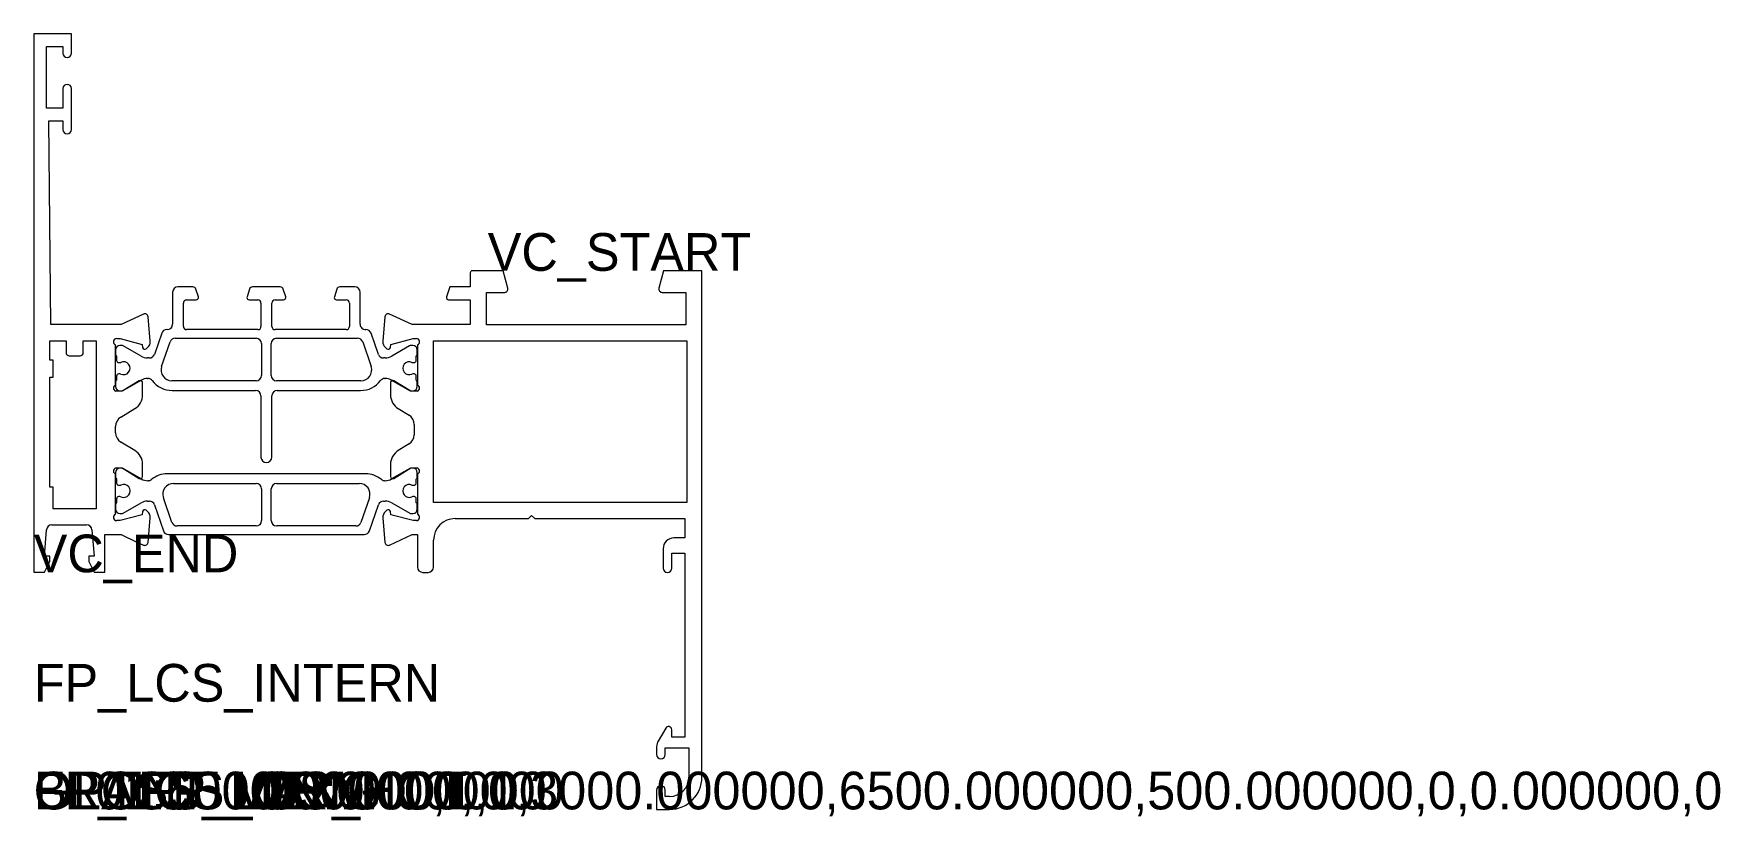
# Model space of a CAD drawing. Header units: metres. Extents: x 0 to 589, y -1 to 348.
# Drawn here: x 432.2 to 588.7, y 275.2 to 348.2 of the extents above.
import ezdxf

# ---------------------------------------------------------------- set-up
doc = ezdxf.new("R2010")
doc.units = ezdxf.units.M

msp = doc.modelspace()

# ---------------------------------------------------------------- linework, layer by layer
for p, q in [((435.687047, 348.214364), (432.187048, 348.214364)), ((432.187048, 348.214364), (432.187048, 298.214374)), ((435.687047, 346.414364), (435.687047, 348.214364)), ((433.387047, 341.314369), (433.387047, 347.014364)), ((433.387047, 347.014364), (434.887047, 347.014364)), ((434.887047, 347.014364), (434.887047, 346.414364)), ((434.887047, 343.114365), (434.887047, 341.314369)), ((435.687047, 339.314369), (435.687047, 343.114365)), ((434.887047, 341.314369), (433.387047, 341.314369)), ((433.787048, 321.214369), (433.587048, 340.114369)), ((433.587048, 340.114369), (434.887047, 340.114369)), ((434.887047, 340.114369), (434.887047, 339.314369)), ((472.686793, 326.002157), (472.686793, 324.714369)), ((475.741862, 326.202157), (472.886793, 326.202157)), ((476.17657, 324.579803), (475.741862, 326.202157)), ((490.63172, 326.202157), (490.197012, 324.579803)), ((494.186789, 326.202157), (490.63172, 326.202157)), ((494.186789, 279.202168), (494.186789, 326.202157)), ((445.074443, 324.214353), (445.074443, 321.241596)), ((446.953222, 324.714353), (445.574443, 324.714353)), ((447.46551, 323.77346), (447.239821, 324.503013)), ((452.209065, 324.503013), (451.983377, 323.77346)), ((455.053222, 324.714353), (452.495665, 324.714353)), ((455.56551, 323.77346), (455.339821, 324.503013)), ((460.309065, 324.503013), (460.083377, 323.77346)), ((461.974443, 324.714353), (460.595665, 324.714353)), ((462.474443, 321.241596), (462.474443, 324.214353)), ((470.786793, 324.714369), (470.495718, 323.773449)), ((472.686793, 324.714369), (470.786793, 324.714369)), ((474.186793, 321.202158), (474.186793, 324.202158)), ((474.186793, 324.202158), (475.886792, 324.202158)), ((490.486789, 324.202158), (492.686789, 324.202159)), ((492.686789, 324.202159), (492.686789, 321.202158)), ((446.074443, 321.041596), (446.074443, 323.214353)), ((446.374443, 323.514353), (447.274443, 323.514353)), ((447.474443, 323.714353), (447.46551, 323.77346)), ((451.983377, 323.77346), (451.974443, 323.714353)), ((452.174443, 323.514353), (452.974443, 323.514353)), ((453.274443, 323.214353), (453.274443, 321.041596)), ((454.274443, 321.041596), (454.274443, 323.214353)), ((454.574443, 323.514353), (455.374443, 323.514353)), ((455.574443, 323.714353), (455.56551, 323.77346)), ((460.083377, 323.77346), (460.074443, 323.714353)), ((460.274443, 323.514353), (461.174443, 323.514353)), ((461.474443, 323.214353), (461.474443, 321.041596)), ((470.495718, 323.773449), (470.489601, 323.680975)), ((470.489601, 323.680975), (470.525826, 323.59567)), ((470.686784, 323.514369), (472.686793, 323.514369)), ((472.686793, 323.514369), (472.686793, 321.214369)), ((440.287044, 321.214369), (433.787048, 321.214369)), ((442.371274, 322.186261), (440.287044, 321.214369)), ((442.995591, 319.669669), (442.796918, 321.940516)), ((464.779554, 321.940516), (464.58088, 319.669669)), ((467.289427, 321.214369), (465.205198, 322.186261)), ((472.686793, 321.214369), (467.289427, 321.214369)), ((492.686789, 321.202158), (474.186793, 321.202158)), ((433.687047, 317.914369), (433.687047, 319.714369)), ((433.687047, 319.714369), (435.187045, 319.714369)), ((435.187045, 319.714369), (435.187045, 318.614369)), ((436.787045, 318.614369), (436.787045, 319.714369)), ((436.787045, 319.714369), (437.987045, 319.714369)), ((437.987045, 319.714369), (437.987045, 304.114369)), ((439.787044, 315.597212), (439.787044, 319.331526)), ((439.887044, 319.914369), (440.193859, 319.914369)), ((440.380888, 319.261596), (440.174443, 319.261596)), ((440.193859, 319.914369), (442.239549, 319.366228)), ((442.239549, 319.366228), (442.290082, 319.07964)), ((444.05833, 320.40438), (443.384974, 318.448812)), ((444.052937, 317.317164), (444.840489, 319.60438)), ((444.574443, 320.741596), (444.53109, 320.741596)), ((445.313248, 319.941596), (452.824443, 319.941596)), ((452.974443, 320.741596), (446.374443, 320.741596)), ((453.324443, 319.441596), (453.324443, 316.491596)), ((454.224443, 316.491596), (454.224443, 319.441596)), ((461.174443, 320.741596), (454.574443, 320.741596)), ((454.724443, 319.941596), (462.235638, 319.941596)), ((462.708397, 319.60438), (463.495949, 317.317164)), ((464.163912, 318.448812), (463.489918, 320.406232)), ((465.286389, 319.07964), (465.336922, 319.366228)), ((465.336922, 319.366228), (467.382613, 319.914369)), ((467.374443, 319.261596), (467.167999, 319.261596)), ((467.382613, 319.914369), (467.689427, 319.914369)), ((467.789427, 319.331526), (467.789427, 315.597212)), ((469.286794, 304.702162), (469.286794, 319.702159)), ((469.286794, 319.702159), (492.786789, 319.702159)), ((492.786789, 319.702159), (492.786789, 304.702162)), ((433.987045, 317.914369), (433.687047, 317.914369)), ((433.987045, 316.314369), (433.987045, 317.914369)), ((435.487045, 318.314369), (436.487045, 318.314369)), ((439.774443, 318.861596), (439.774443, 318.434801)), ((439.874443, 318.261596), (439.874443, 317.886596)), ((440.074443, 317.686596), (440.186249, 317.686596)), ((440.186249, 317.686596), (440.270798, 317.705346)), ((442.149443, 318.272173), (440.480832, 319.234833)), ((442.615601, 318.96116), (442.748206, 319.072429)), ((442.912215, 318.111596), (442.749109, 318.111596)), ((464.799777, 318.111596), (464.636671, 318.111596)), ((464.828265, 319.072429), (464.96087, 318.96116)), ((467.068054, 319.234833), (465.399444, 318.272173)), ((467.278088, 317.705346), (467.362637, 317.686596)), ((467.362637, 317.686596), (467.474443, 317.686596)), ((467.674443, 317.886596), (467.674443, 318.261596)), ((467.774443, 318.434801), (467.774443, 318.861596)), ((433.687047, 306.114369), (433.687047, 316.314369)), ((433.687047, 316.314369), (433.987045, 316.314369)), ((439.874443, 316.436596), (439.874443, 316.061596)), ((440.186249, 316.636596), (440.074443, 316.636596)), ((440.270798, 316.617846), (440.186249, 316.636596)), ((442.756229, 316.211596), (442.790131, 316.211596)), ((464.758755, 316.211596), (464.792657, 316.211596)), ((467.362637, 316.636596), (467.278088, 316.617846)), ((467.474443, 316.636596), (467.362637, 316.636596)), ((467.674443, 316.061596), (467.674443, 316.436596)), ((439.774443, 315.888391), (439.774443, 315.461596)), ((440.387044, 315.031526), (439.787044, 315.031526)), ((440.174443, 315.061596), (440.380888, 315.061596)), ((441.983168, 316.001628), (440.387044, 315.031526)), ((440.480513, 315.088175), (442.158476, 316.05212)), ((442.287044, 314.689533), (442.287044, 315.83072)), ((452.824443, 315.991596), (444.998456, 315.991596)), ((445.030131, 315.091596), (452.774443, 315.091596)), ((453.274443, 314.591596), (453.274443, 308.905981)), ((454.274443, 308.905981), (454.274443, 314.591596)), ((462.55043, 315.991596), (454.724443, 315.991596)), ((454.774443, 315.091596), (462.518755, 315.091596)), ((465.289427, 315.83072), (465.289427, 314.689533)), ((465.390411, 316.05212), (467.068373, 315.088175)), ((467.189427, 315.031526), (465.593303, 316.001628)), ((467.167999, 315.061596), (467.374443, 315.061596)), ((467.789427, 315.031526), (467.189427, 315.031526)), ((467.774443, 315.461596), (467.774443, 315.888391)), ((440.267664, 312.618539), (441.566113, 313.407718)), ((466.010358, 313.407718), (467.016174, 312.796397)), ((439.787044, 311.164748), (439.787044, 311.763995)), ((467.496794, 311.941853), (467.496794, 310.98689)), ((441.566113, 309.521026), (440.267664, 310.310205)), ((467.016174, 310.132346), (466.010358, 309.521026)), ((439.779427, 307.467132), (439.779427, 307.040337)), ((439.787044, 307.897217), (440.387044, 307.897217)), ((439.787044, 303.597217), (439.787044, 307.331531)), ((439.879427, 306.867132), (439.879427, 306.492132)), ((440.385872, 307.867132), (440.179427, 307.867132)), ((440.387044, 307.897217), (441.983168, 306.927115)), ((442.16346, 306.876607), (440.485498, 307.840552)), ((442.287044, 307.098024), (442.287044, 308.23921)), ((450.979427, 307.364374), (444.585545, 307.364374)), ((453.779427, 307.364374), (450.979427, 307.364374)), ((462.97331, 307.364374), (453.779427, 307.364374)), ((465.289427, 308.23921), (465.289427, 307.098024)), ((467.073357, 307.840552), (465.395395, 306.876607)), ((465.593303, 306.927115), (467.189427, 307.897217)), ((467.379427, 307.867132), (467.172983, 307.867132)), ((467.189427, 307.897217), (467.789427, 307.897217)), ((467.679427, 306.492132), (467.679427, 306.867132)), ((467.779427, 307.040337), (467.779427, 307.467132)), ((467.789427, 307.331531), (467.789427, 303.597217)), ((433.987045, 306.114369), (433.687047, 306.114369)), ((433.987045, 304.114369), (433.987045, 306.114369)), ((440.079427, 306.292132), (440.191234, 306.292132)), ((440.191234, 305.242132), (440.079427, 305.242132)), ((440.191234, 306.292132), (440.275782, 306.310882)), ((440.275782, 305.223382), (440.191234, 305.242132)), ((442.795116, 306.717132), (442.761213, 306.717132)), ((445.166224, 306.464374), (452.829427, 306.464374)), ((453.329427, 305.964374), (453.329427, 303.014374)), ((454.229427, 303.014374), (454.229427, 305.964374)), ((454.729427, 306.464374), (462.392631, 306.464374)), ((464.797641, 306.717132), (464.763739, 306.717132)), ((467.283073, 306.310882), (467.367621, 306.292132)), ((467.367621, 305.242132), (467.283073, 305.223382)), ((467.367621, 306.292132), (467.479427, 306.292132)), ((467.479427, 305.242132), (467.367621, 305.242132)), ((437.987045, 304.114369), (433.987045, 304.114369)), ((439.779427, 304.493926), (439.779427, 304.067132)), ((439.879427, 305.042132), (439.879427, 304.667132)), ((440.179427, 303.667132), (440.385872, 303.667132)), ((440.485816, 303.693894), (442.154427, 304.656554)), ((442.290082, 303.849104), (442.239549, 303.562515)), ((442.748206, 303.856315), (442.615601, 303.967583)), ((442.754094, 304.817132), (442.917199, 304.817132)), ((443.389959, 304.479916), (444.226098, 302.05159)), ((445.008257, 302.85159), (444.220705, 305.138806)), ((463.33815, 305.138806), (462.550598, 302.85159)), ((463.332757, 302.05159), (464.168896, 304.479916)), ((464.641656, 304.817132), (464.804761, 304.817132)), ((464.96087, 303.967583), (464.828265, 303.856315)), ((465.336922, 303.562515), (465.286389, 303.849104)), ((465.404428, 304.656554), (467.073038, 303.693894)), ((467.172983, 303.667132), (467.379427, 303.667132)), ((467.679427, 304.667132), (467.679427, 305.042132)), ((467.779427, 304.067132), (467.779427, 304.493926)), ((492.786789, 304.702162), (469.286794, 304.702162)), ((433.187048, 299.714374), (433.380882, 302.153971)), ((433.879311, 302.614369), (437.094781, 302.614369)), ((437.59321, 302.153971), (437.787044, 299.714374)), ((440.193859, 303.014374), (439.887044, 303.014374)), ((442.239549, 303.562515), (440.193859, 303.014374)), ((442.796918, 300.988227), (442.995591, 303.259074)), ((452.829427, 302.514374), (445.481016, 302.514374)), ((462.077839, 302.514374), (454.729427, 302.514374)), ((464.58088, 303.259074), (464.779554, 300.988227)), ((467.382613, 303.014374), (465.336922, 303.562515)), ((467.689438, 303.014374), (467.382613, 303.014374)), ((471.286794, 303.202162), (478.086789, 303.202162)), ((478.086789, 303.202162), (478.386789, 303.502162)), ((478.386789, 303.502162), (478.686789, 303.202162)), ((478.686789, 303.202162), (492.586789, 303.202162)), ((492.586789, 303.202162), (492.586789, 301.402168)), ((438.787044, 298.214374), (438.787044, 301.714374)), ((438.787044, 301.714374), (440.287044, 301.714374)), ((440.287044, 301.714374), (441.762456, 301.026378)), ((441.762456, 301.026378), (442.371274, 300.742482)), ((444.698857, 301.714374), (462.859997, 301.714374)), ((465.205198, 300.742482), (467.289427, 301.714374)), ((467.289427, 301.714374), (467.786795, 301.714374)), ((467.786795, 301.714374), (467.786795, 298.702163)), ((469.286794, 298.702163), (469.286794, 301.202162)), ((492.586789, 301.402168), (491.586789, 301.402168)), ((433.687048, 299.714374), (433.187048, 299.714374)), ((433.187048, 298.214374), (433.687048, 299.214374)), ((433.687048, 299.214374), (433.687048, 299.714374)), ((437.787044, 299.714374), (437.287044, 299.714374)), ((437.287044, 299.714374), (437.287044, 299.214374)), ((437.287044, 299.214374), (437.787044, 298.214374)), ((490.586789, 300.402168), (490.586789, 298.602163)), ((491.386789, 298.602163), (491.386789, 300.002168)), ((491.386789, 300.002168), (492.586789, 300.002168)), ((492.586789, 300.002168), (492.586789, 282.902168)), ((432.187048, 298.214374), (433.187048, 298.214374)), ((437.787044, 298.214374), (438.787044, 298.214374)), ((468.286795, 298.202163), (468.786794, 298.202163)), ((490.827874, 283.753703), (490.123738, 282.550611)), ((491.386789, 282.902168), (491.386789, 283.602168)), ((489.986789, 282.045493), (489.986789, 281.302489)), ((490.786789, 281.302489), (490.786789, 281.902168)), ((490.786789, 281.902168), (492.986789, 281.902168)), ((492.586789, 282.902168), (491.386789, 282.902168)), ((492.986789, 281.902168), (492.986789, 279.202168)), ((489.986789, 278.001847), (489.986789, 276.202168)), ((490.786789, 277.402168), (490.786789, 278.001847)), ((491.186789, 277.402168), (490.786789, 277.402168)), ((489.986789, 276.202168), (491.186789, 276.202168))]:
    msp.add_line(p, q)
for centre, radius, start, end in [((435.287047, 346.414364), 0.4, 180, 0), ((435.287047, 343.114365), 0.4, 0, 180), ((435.287047, 339.314369), 0.4, 180, 0), ((472.886793, 326.002157), 0.2, 90, 180), ((445.574443, 324.214353), 0.5, 90, 180), ((446.953222, 324.414353), 0.3, 17.189516, 90), ((452.495665, 324.414353), 0.3, 90, 162.810484), ((455.053222, 324.414353), 0.3, 17.189516, 90), ((460.595665, 324.414353), 0.3, 90, 162.810484), ((461.974443, 324.214353), 0.5, 0, 90), ((475.886792, 324.502158), 0.3, 270, 14.999856), ((490.486788, 324.502157), 0.299999, 164.999785, 270), ((446.374443, 323.214353), 0.3, 90, 180), ((447.274443, 323.714353), 0.2, 270, 0), ((452.174443, 323.714353), 0.2, 180, 270), ((452.974443, 323.214353), 0.3, 0, 90), ((454.574443, 323.214353), 0.3, 90, 180), ((455.374443, 323.714353), 0.2, 270, 0), ((460.274443, 323.714353), 0.2, 180, 270), ((461.174443, 323.214353), 0.3, 0, 90), ((470.686793, 323.714369), 0.2, 216.405532, 270), ((442.498059, 321.914369), 0.3, 5, 115), ((444.574443, 321.241596), 0.5, 270, 0), ((446.374443, 321.041596), 0.3, 180, 270), ((452.974443, 321.041596), 0.3, 270, 0), ((454.574443, 321.041596), 0.3, 180, 270), ((461.174443, 321.041596), 0.3, 270, 0), ((462.974443, 321.241596), 0.5, 180, 272.482416), ((465.078412, 321.914369), 0.3, 65, 175), ((439.887044, 319.614369), 0.3, 90, 250.528779), ((440.174443, 318.861596), 0.4, 90, 180), ((440.380888, 319.061596), 0.2, 60.018361, 90), ((442.298255, 319.60866), 0.7, 310, 5), ((444.53109, 320.241596), 0.5, 90, 161), ((445.313248, 319.441596), 0.5, 90, 161), ((452.824443, 319.441596), 0.5, 0, 90), ((454.724443, 319.441596), 0.5, 90, 180), ((462.235638, 319.441596), 0.5, 19, 90), ((463.017479, 320.242522), 0.5, 19.112248, 92.450609), ((465.278217, 319.60866), 0.7, 175, 230), ((467.167999, 319.061596), 0.2, 90, 119.981639), ((467.374443, 318.861596), 0.4, 0, 90), ((467.689427, 319.614369), 0.3, 289.471221, 90), ((435.487045, 318.614369), 0.3, 180, 270), ((436.487045, 318.614369), 0.3, 270, 0), ((439.974443, 318.434801), 0.2, 180, 240), ((440.074443, 317.886596), 0.2, 180, 270), ((440.524443, 317.161596), 0.6, 244.992167, 115.007833), ((442.749109, 319.311596), 1.2, 240.018361, 270), ((442.487044, 319.114369), 0.2, 190, 310), ((442.912215, 318.611596), 0.5, 270, 341), ((464.636671, 318.611596), 0.5, 199, 270), ((464.799777, 319.311596), 1.2, 270, 299.981639), ((465.089427, 319.114369), 0.2, 230, 350), ((467.024443, 317.161596), 0.6, 64.992167, 295.007833), ((467.474443, 317.886596), 0.2, 270, 0), ((467.574443, 318.434801), 0.2, 300, 0), ((440.074443, 316.436596), 0.2, 90, 180), ((442.756229, 315.011596), 1.2, 90, 119.876227), ((442.790131, 315.711596), 0.5, 36.869898, 90), ((444.998456, 316.991596), 1, 161, 270), ((452.824443, 316.491596), 0.5, 270, 0), ((454.724443, 316.491596), 0.5, 180, 270), ((462.55043, 316.991596), 1, 270, 19), ((464.758755, 315.711596), 0.5, 90, 143.130102), ((464.792657, 315.011596), 1.2, 60.123773, 90), ((467.474443, 316.436596), 0.2, 0, 90), ((439.887044, 315.314369), 0.3, 109.47122, 250.528779), ((439.974443, 315.888391), 0.2, 120, 180), ((440.174443, 315.461596), 0.4, 180, 270), ((440.380888, 315.261596), 0.2, 270, 299.876227), ((440.787044, 314.689533), 1.5, 301.290649, 0), ((442.087044, 315.83072), 0.2, 0, 121.290649), ((445.030131, 317.391596), 2.3, 216.869898, 270), ((452.774443, 314.591596), 0.5, 0, 90), ((454.774443, 314.591596), 0.5, 90, 180), ((462.518755, 317.391596), 2.3, 270, 323.130102), ((465.489427, 315.83072), 0.2, 58.709351, 180), ((466.789427, 314.689533), 1.5, 180, 238.709351), ((467.167999, 315.261596), 0.2, 240.123773, 270), ((467.374443, 315.461596), 0.4, 270, 0), ((467.574443, 315.888391), 0.2, 0, 60), ((467.689427, 315.314369), 0.3, 289.471221, 70.52878), ((440.787044, 311.763995), 1, 121.290649, 180), ((466.496794, 311.941853), 1, 0, 58.709351), ((440.787044, 311.164748), 1, 180, 238.709351), ((466.496794, 310.98689), 1, 301.290649, 0), ((440.787044, 308.23921), 1.5, 0, 58.709351), ((453.774443, 308.905981), 0.5, 180, 0), ((466.789427, 308.23921), 1.5, 121.290649, 180), ((439.887044, 307.614374), 0.3, 109.471221, 250.52878), ((440.179427, 307.467132), 0.4, 90, 180), ((439.979427, 307.040337), 0.2, 180, 240), ((440.385872, 307.667132), 0.2, 60.123773, 90), ((442.087044, 307.098024), 0.2, 238.709351, 0), ((442.761213, 307.917132), 1.2, 240.123773, 270), ((442.795116, 307.217132), 0.5, 270, 309.749994), ((444.585545, 305.064374), 2.3, 90, 129.749994), ((462.97331, 305.064374), 2.3, 50.250006, 90), ((464.763739, 307.217132), 0.5, 230.250006, 270), ((464.797641, 307.917132), 1.2, 270, 299.876227), ((465.489427, 307.098024), 0.2, 180, 301.290649), ((467.172983, 307.667132), 0.2, 90, 119.876227), ((467.379427, 307.467132), 0.4, 0, 90), ((467.579427, 307.040337), 0.2, 300, 0), ((467.689427, 307.614374), 0.3, 289.47122, 70.528779), ((440.079427, 306.492132), 0.2, 180, 270), ((440.079427, 305.042132), 0.2, 90, 180), ((440.529427, 305.767132), 0.6, 244.992167, 115.007833), ((445.166224, 305.464374), 1, 90, 199), ((452.829427, 305.964374), 0.5, 0, 90), ((454.729427, 305.964374), 0.5, 90, 180), ((462.392631, 305.464374), 1, 341, 90), ((467.029427, 305.767132), 0.6, 64.992167, 295.007833), ((467.479427, 306.492132), 0.2, 270, 0), ((467.479427, 305.042132), 0.2, 0, 90), ((439.887044, 303.314374), 0.3, 109.471221, 270), ((439.979427, 304.493926), 0.2, 120, 180), ((440.179427, 304.067132), 0.4, 180, 270), ((440.385872, 303.867132), 0.2, 270, 299.981639), ((442.754094, 303.617132), 1.2, 90, 119.981639), ((442.487044, 303.814374), 0.2, 50, 170), ((442.298255, 303.320083), 0.7, 355, 50), ((442.917199, 304.317132), 0.5, 19, 90), ((464.641656, 304.317132), 0.5, 90, 161), ((465.278217, 303.320083), 0.7, 130, 185), ((464.804761, 303.617132), 1.2, 60.018361, 90), ((465.089427, 303.814374), 0.2, 10, 130), ((467.172983, 303.867132), 0.2, 240.018361, 270), ((467.379427, 304.067132), 0.4, 270, 0), ((467.579427, 304.493926), 0.2, 0, 60), ((467.689427, 303.314374), 0.3, 270, 70.528779), ((433.879311, 302.114369), 0.5, 90, 175.457209), ((437.094781, 302.114369), 0.5, 4.542791, 90), ((444.698857, 302.214374), 0.5, 199, 270), ((445.481016, 303.014374), 0.5, 199, 270), ((452.829427, 303.014374), 0.5, 270, 0), ((454.729427, 303.014374), 0.5, 180, 270), ((462.077839, 303.014374), 0.5, 270, 341), ((462.859997, 302.214374), 0.5, 270, 341), ((471.286794, 301.202162), 2, 90, 180), ((442.498059, 301.014374), 0.3, 245, 355), ((465.078412, 301.014374), 0.3, 185, 295), ((491.586789, 300.402168), 1, 90, 180), ((468.286795, 298.702163), 0.5, 180, 270), ((468.786794, 298.702163), 0.5, 270, 0), ((490.986789, 298.602163), 0.4, 180, 0), ((491.086789, 283.602168), 0.3, 0, 149.660797), ((490.986789, 282.045493), 1, 149.660797, 180), ((490.386789, 281.302489), 0.4, 180, 270), ((490.38679, 281.302488), 0.399999, 270, 0), ((491.186789, 279.202168), 1.8, 270, 0), ((491.186789, 279.202168), 3, 270, 0), ((490.386789, 278.001846), 0.400001, 90, 180), ((490.386789, 278.001847), 0.4, 0, 90)]:
    msp.add_arc(centre, radius, start, end)

# ---------------------------------------------------------------- texts
for tag, p in [('VC_START', (474.314328, 326.202157)), ('VC_END', (432.187048, 298.214374)), ('FP_LCS_INTERN', (432.187048, 286.202168)), ('OPTI:500.000000,1,0,3000.000000,6500.000000,500.000000,0,0.000000,0', (432.187048, 276.202168)), ('GLASS_MIN:0.000000', (432.187048, 276.202168)), ('GLASS_MAX:0.000000', (432.187048, 276.202168)), ('FRONT_VIEW', (432.187048, 276.202168)), ('BL01:6500.000000,,1', (432.187048, 276.202168)), ('FP_LCS_ORIG', (432.187048, 276.202168)), ('FP_LCS_HOT', (442.187048, 276.202168))]:
    msp.add_attdef(tag, p, '', height=3.5)

doc.saveas('drawing.dxf')
